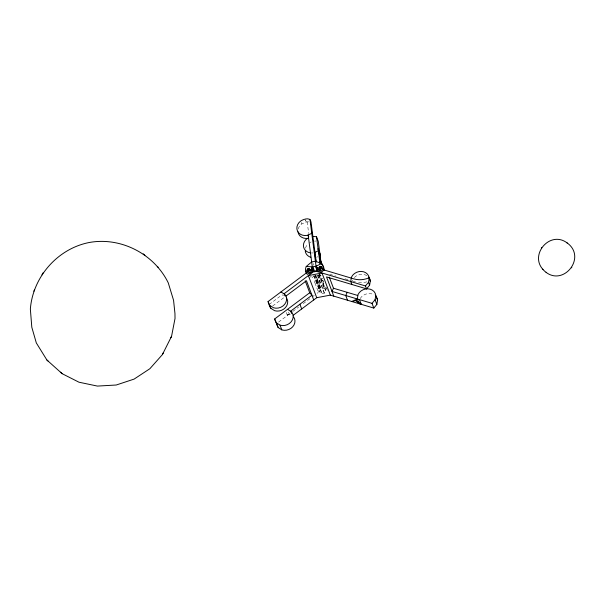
<?xml version="1.0" encoding="UTF-8"?>
<svg xmlns="http://www.w3.org/2000/svg" width="605" height="605" viewBox="0 0 605 605"><rect width="100%" height="100%" fill="white"/><g stroke="black" fill="none" stroke-linecap="round" stroke-linejoin="round"><path stroke-width="0.45" stroke-dasharray="3.02 2.27" d="M314.91 282.837L314.812 282.49A4.568 3.933 -20.7 0 1 316.604 278.671L316.959 278.459L317.156 279.979L316.309 281.794L314.91 282.837L318.472 292.26L317.08 293.304M325.248 289.273C323.441 287.299 319.576 288.94 319.863 291.64A3.048 2.624 -20.7 0 0 321.648 293.622L324.62 293.054A3.048 2.624 -20.7 0 0 325.815 290.506L321.686 279.843L320.884 279.276L320.68 277.755L321.066 277.816A4.568 3.933 -20.7 0 1 322.888 278.943M327.305 290.219L325.679 286.294M319.5 274.526L319.289 275.214L320 274.95A3.048 2.624 -20.7 0 0 321.157 275.767M352.254 280.962L352.541 280.07M269.149 304.474L279.896 296.45M309.775 277.377L311.257 276.266M272.681 305.979L284.509 297.146M278.61 322.049L292.162 311.923M292.873 311.386L298.704 307.03M303.218 303.657L311.499 297.478M312.195 296.957L314.29 295.391M318.888 275.298L320.166 288.093A4.568 3.933 -20.7 0 0 318.374 291.92L318.472 292.26M309.805 242.703L311.136 241.932M289.303 314.055L287.246 315.016L288.487 312.263L289.303 314.055L291.497 315.016M308.671 221.823L306.243 221.99L301.744 223.948A9.468 8.152 -20.7 0 0 298.053 229.696M316.536 257.201L317.905 256.777M306.213 221.997L305.442 219.812L306.243 221.99M317.761 275.585L321.482 274.874M314.449 241.145L315.931 241.04M320.68 277.755L324.628 287.246A4.568 3.933 -20.7 0 1 326.45 288.373M282.043 294.839L283.541 295.482M314.131 276.19L313.443 276.069A3.048 2.624 -20.7 0 1 310.456 278.202M329.801 274.277L336.093 276.145M345.069 278.822L348.661 279.896M353.063 281.204L355.483 281.922M323.736 281.151L322.14 280.682L321.686 279.843M319.652 274.36L320 274.95M301.335 222.421L301.872 223.873M319.402 273.43L325.815 290.506M318.986 274.254L324.446 288.706M318.729 274.882L323.879 288.494M313.201 263.53L313.821 265.164M317.738 275.267L324.484 293.13M317.459 275.434L324.212 293.296M316.06 275.388L321.202 289.001M316.959 278.459L320.521 287.889M315.265 274.957L320.718 289.402M315.031 274.98L322.102 293.697M314.729 274.935L321.799 293.644M316.528 280.826L320.09 290.249M316.317 281.514L319.879 290.937M314.176 276.152L319.871 291.217M313.753 275.615L320.053 292.298M286.278 312.46L287.413 315.47M323.425 280.886L324.242 287.178M307.189 221.929L308.694 233.522M366.804 281.862A19.988 17.205 -20.7 0 1 358.228 282.474M354.333 277.513A9.468 8.152 -20.7 0 1 366.895 275.661M312.951 252.913A9.468 8.152 -20.7 0 1 311.325 252.958M305.472 248.194A9.468 8.152 -20.7 0 1 307.249 244.813M360.156 298.605A9.468 8.152 -20.7 0 1 374.155 294.877"/><path stroke-width="0.91" d="M317.935 269.596C317.769 264.438 310.312 266.102 311.393 270.632A3.048 2.624 -20.7 0 1 307.635 272.704L306.977 272.492L268.053 301.577L270.934 308.384L274.662 310.698A9.468 8.152 -20.7 0 0 285.416 307.62A9.468 8.152 -20.7 0 0 286.369 297.773M312.989 268.665L312.188 271.335L311.507 269.52L310.025 269.8C307.121 275.54 305.684 265.429 310.025 269.8M274.632 318.979L276.364 322.836L280.145 325.203A9.468 8.152 -20.7 0 0 291.156 321.822A9.468 8.152 -20.7 0 0 291.398 311.711L287.526 309.344L274.632 318.979L276.114 322.904M276.409 323.69L278.149 327.547L281.922 329.914A9.468 8.152 -20.7 0 0 292.676 326.836A9.468 8.152 -20.7 0 0 293.629 316.99M321.799 267.145C318.774 274.443 317.905 261.398 322.261 268.355M46.903 360.013L62.141 373.678L78.968 382.209L97.42 386.081L116.228 385.014L134.106 379.101L149.851 368.732L162.382 354.621L171.548 336.342L175.026 318.472L174.958 313.556L173.567 300.292L168.258 282.853C154.192 253.949 120.871 236.676 89.154 242.514C57.513 248.738 32.829 277.014 30.356 309.057L31.808 327.245L36.315 342.922L46.903 360.013L48.075 361.064M542.693 269.195C561.183 289.961 588.355 257.617 566.779 242.658C549.779 230.384 529.322 254.766 542.987 269.459M315.855 271.176L365.458 285.953L368.498 282.323L369.231 278.013A9.468 8.152 -20.7 0 0 361.382 271.426A9.468 8.152 -20.7 0 0 351.445 277.166L350.711 281.469L351.808 284.373M333.779 296.14L326.518 276.924L366.547 288.857L369.594 285.22L370.328 280.917A9.468 8.152 -20.7 0 0 368.581 277.075M329.286 277.135L333.484 288.245L331.994 291.428L372.03 303.355L375.062 299.747L375.811 295.421A9.468 8.152 -20.7 0 0 367.961 288.827A9.468 8.152 -20.7 0 0 358.016 294.567L357.313 298.976L351.762 301.502L359.468 299.619L361.253 304.33M307.748 271.766L308.595 270.738L309.957 270.669L309.268 268.862M321.542 266.82L322.231 268.635L320.952 268.325L319.659 269.497L318.971 267.682M357.736 295.467L347.217 292.336L345.727 295.527L347.512 300.239M293.183 315.303L316.733 297.705L330.338 295.119L373.814 308.074L376.847 304.459L377.588 300.133A9.468 8.152 -20.7 0 0 375.841 296.291M41.995 274.867L42.993 272.916M33.827 291.194L34.538 289.818M170.837 337.719L171.548 336.342M162.382 354.621L163.38 352.67M541.467 247.906L541.717 247.422M571.566 267.849L571.816 267.365M312.551 236.434L316.491 236.721L318.298 241.448L320.121 255.469L319.553 255.575L319.682 252.958L321.24 264.075M311.764 233.349L307.181 235.383A9.468 8.152 -20.7 0 1 297.486 231.019A9.468 8.152 -20.7 0 1 300.647 221.044C303.46 219.123 310.773 216.666 311.038 222.232L315.999 260.377L316.612 262.003M320.037 255.544L319.395 253.472M313.443 271.532L307.264 274.352L306.122 272.628A9.136 7.865 -20.7 0 1 306.243 266.495L311.673 261.942L315.394 261.239L321.709 263.553L322.397 265.368M313.745 271.577L284.116 293.72L284.94 295.89M285.946 296.072L306.463 280.743L313.723 299.959M287.526 309.344L309.715 292.76L305.2 280.818M309.715 292.76L311.946 295.24L290.695 311.121L291.587 313.481M307.355 238.378L307.227 238.453A9.468 8.152 -20.7 0 0 303.604 247.074A9.468 8.152 -20.7 0 0 310.531 252.89M365.458 285.953L366.547 288.857M372.03 303.355L373.814 308.074M314.759 252.482L318.336 250.757L316.521 236.737M311.393 270.632L314.819 271.569L317.943 269.512A3.048 2.624 -20.7 0 0 322.094 269.898L322.518 269.527L354.386 279.026A19.988 17.205 -20.7 0 0 368.483 278.02L369.231 278.149L370.328 281.045M306.243 266.495L312.846 266.888L314.774 271.985M316.128 271.017L322.73 271.411L323.373 269.346A9.136 7.865 -20.7 0 0 321.709 263.553L315.515 266.382L317.126 270.632M280.947 291.943L284.826 294.31A9.468 8.152 -20.7 0 1 284.584 304.421A9.468 8.152 -20.7 0 1 273.566 307.801L269.838 305.48M333.484 288.245L347.217 292.336M358.508 301.85L355.619 300.556L359.098 303.687L361.079 303.876L358.508 301.85L359.067 303.589M317.27 267.728L317.943 269.512L316.71 267.954M566.779 242.658L567.188 243.029M546.088 272.242L546.504 272.613M143.234 253.858L144.89 255.34M157.3 266.472L158.472 267.523M60.485 372.196L62.141 373.678M270.874 308.308L269.724 306.561L268.053 301.577M308.731 236.532L308.172 235.08L312.361 267.289L313.995 271.615M375.803 295.55L377.588 300.269M368.498 282.323L369.594 285.22M375.085 299.702L376.847 304.459M311.492 231.299L312.596 234.196M319.856 253.412L318.071 248.7L321.028 262.457L318.336 250.757L320.022 263.659M319.78 261.791L320.37 263.364M321.179 266.593L321.86 268.408M320.741 266.487L321.421 268.302M320.272 266.51L320.952 268.325M319.818 266.661L320.506 268.476M330.338 295.119L321.981 273.006L308.376 275.593L316.733 297.705M319.425 266.926L320.113 268.741M319.137 267.281L319.818 269.096M318.948 268.106L319.531 269.701M316.891 267.153L317.572 268.968M316.347 266.699L317.035 268.514M317.406 270.072L316.082 266.586L309.941 219.335M312.135 267.501L312.823 269.316M311.734 268.136L312.422 269.951M311.522 268.824L312.203 270.639M312.203 270.911L311.514 269.104L311.53 269.936M309.639 269.089L310.093 270.299M308.83 268.756L309.518 270.564M308.361 268.779L309.049 270.586M307.915 268.93L308.595 270.738M307.522 269.195L308.21 271.002M307.227 269.543L307.915 271.358M307.068 269.951L307.522 271.161M307.045 270.367L307.499 271.577M299.899 304.239L301.683 308.951M280.009 325.142L281.794 329.861M276.364 322.836L278.179 327.585M314.872 253.397L315.818 260.679M322.836 265.905A9.136 7.865 -20.7 0 1 324.144 270.458M306.243 272.462A9.136 7.865 -20.7 0 1 306.198 271.07M308.278 238.287A9.468 8.152 -20.7 0 1 298 231.866M310.773 257.276A9.468 8.152 -20.7 0 1 305.26 251.083"/></g></svg>
